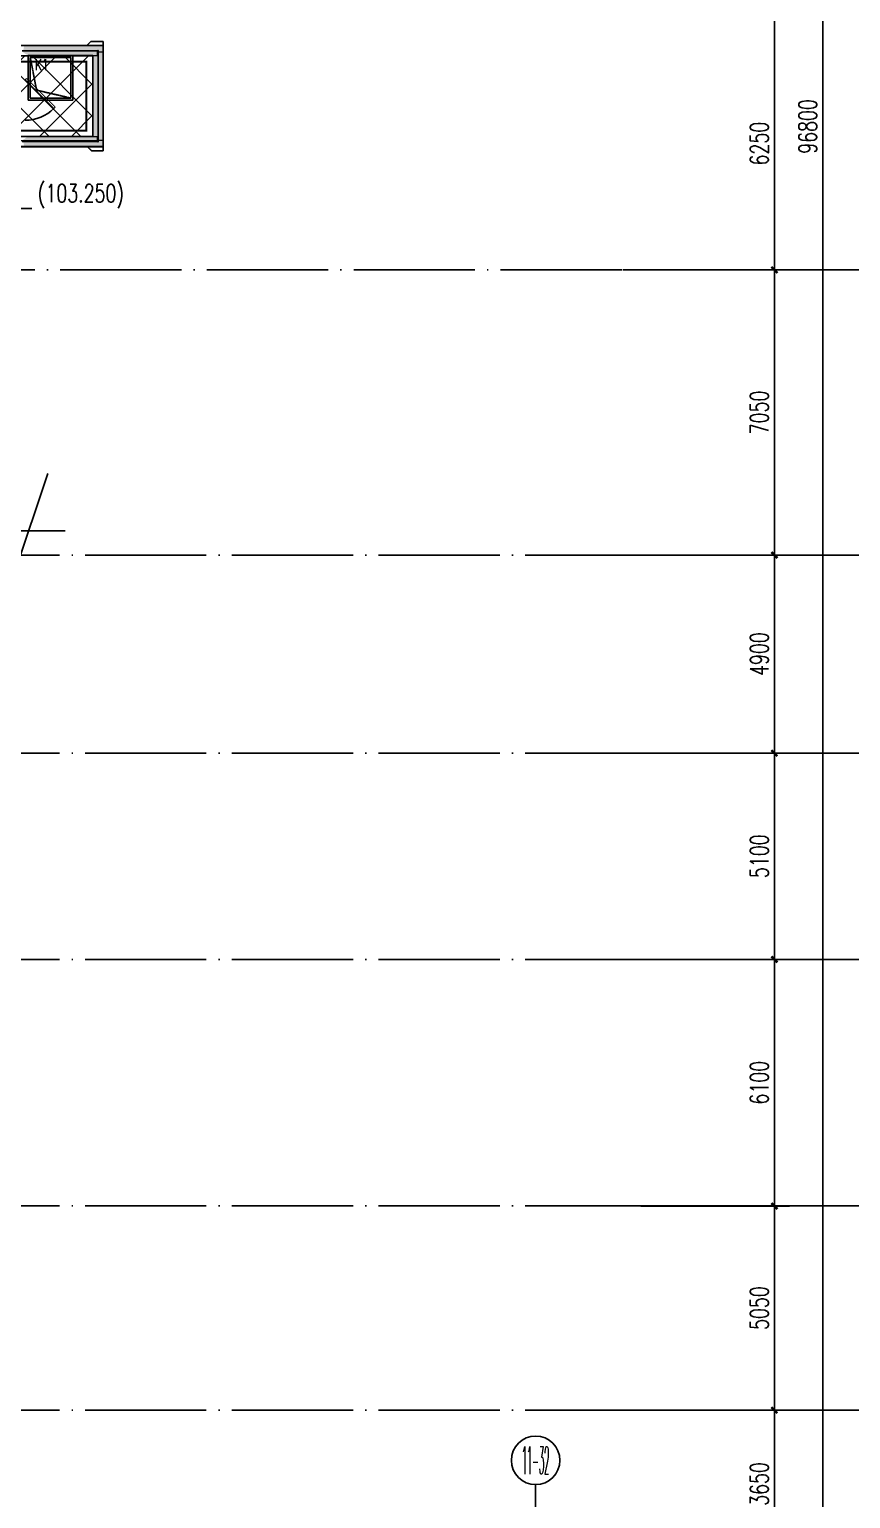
# Model space of a CAD drawing. Extents: x 290727 to 13733020, y 1731457 to 3643100.
# Drawn here: x 722540 to 742855, y 2156142 to 2192480 of the extents above; entities that cross this region are included whole.
import ezdxf
from ezdxf.enums import TextEntityAlignment as Align

# ---------------------------------------------------------------- set-up
doc = ezdxf.new("R2010")
doc.units = 0
doc.header["$LTSCALE"] = 10
doc.header["$PDSIZE"] = 0.5
doc.linetypes.add('DASH', pattern=[0.35, 0.25, -0.1])
doc.linetypes.add('DOTE', pattern=[2.42, 2, -0.2, 0.02, -0.2])
doc.layers.get('0').update_dxf_attribs({"linetype": 'CONTINUOUS'})
doc.layers.add('1106', color=7, linetype='CONTINUOUS', true_color=0x89bf5f)
for name, color, linetype in [('AXIS', 3, 'CONTINUOUS'), ('AXIS_TEXT', 7, 'CONTINUOUS'), ('DIM_ELEV', 3, 'CONTINUOUS'), ('DIM_SYMB', 3, 'CONTINUOUS'), ('DOTE', 8, 'DOTE'), ('PUB_HATCH', 8, 'CONTINUOUS'), ('PUB_TEXT', 7, 'CONTINUOUS'), ('WALL', 255, 'CONTINUOUS'), ('WINDOW', 4, 'CONTINUOUS'), ('作业图', 4, 'CONTINUOUS'), ('填充', 8, 'CONTINUOUS'), ('文字', 4, 'CONTINUOUS'), ('防火分区示意线', 4, 'CONTINUOUS'), ('雨水管', 2, 'CONTINUOUS')]:
    doc.layers.add(name, color=color, linetype=linetype)
doc.layers.add('DIM_MODI', color=6, linetype='CONTINUOUS', plot=False)
doc.layers.add('人防', color=210, linetype='CONTINUOUS', lineweight=20)
doc.layers.get('0').off()
doc.styles.add('_TCH_AXIS', font='COMPLEX', dxfattribs={"bigfont": 'GBCBIG'})
doc.styles.add('_TCH_DIM', font='SIMPLEX', dxfattribs={"bigfont": 'GBCBIG'})
doc.styles.add('_TCH_DIM_T3', font='SIMPLEX', dxfattribs={"width": 0.705882, "bigfont": 'GBCBIG'})
doc.styles.add('COMPLEX', font='COMPLEX')
doc.dimstyles.new('_TCH_ARCH&&150', dxfattribs={"dimtxt": 446.25, "dimasz": 150, "dimexe": 375, "dimexo": 450, "dimgap": 150, "dimtad": 1, "dimdec": 0, "dimzin": 0, "dimdsep": 46, "dimtxsty": '_TCH_DIM_T3', "dimblk": 'ARCHTICK', "dimcen": 0.09, "dimclrt": 7, "dimazin": 2, "dimtfac": 1, "dimtdec": 0, "dimtix": 1, "dimtmove": 2, "dimatfit": 3, "dimfxl": 1, "dimtolj": 1, "dimtzin": 0, "dimarcsym": 0})

# ---------------------------------------------------------------- blocks, each defined once
blk = doc.blocks.new('_ArchTick')
at = {"color": 0, "linetype": 'ByBlock', "const_width": 0.4}
blk.add_lwpolyline([(-0.5, -0.5), (0.5, 0.5)], dxfattribs=at)
blk = doc.blocks.new('*D81')
at = {"layer": 'AXIS', "color": 0, "linetype": 'Continuous', "lineweight": -2, "transparency": 16777216}
for p, q in [((252741, 112042), (257616, 112042)), ((257241, 15242), (257241, 112042)), ((252741, 15242), (257616, 15242))]:
    blk.add_line(p, q, dxfattribs=at)
at = {"layer": 'AXIS', "color": 0, "linetype": 'Continuous', "lineweight": -2, "transparency": 16777216, "xscale": 150, "yscale": 150, "zscale": 150}
for p, rotation in [((257241, 112042), 90), ((257241, 15242), 270)]:
    blk.add_blockref('_ArchTick', p, dxfattribs=dict(at, rotation=rotation))
at = {"layer": 'AXIS', "color": 7, "linetype": 'Continuous', "transparency": 16777216, "insert": (256868, 63642), "char_height": 446.2, "attachment_point": 5, "rotation": 90, "style": '_TCH_DIM_T3'}
blk.add_mtext('\\A1;96800', dxfattribs=at)
blk = doc.blocks.new('*D84')
at = {"layer": 'AXIS', "color": 0, "linetype": 'Continuous', "lineweight": -2, "transparency": 16777216}
for p, q in [((252741, 31892), (256416, 31892)), ((256041, 28242), (256041, 31892)), ((252741, 28242), (256416, 28242))]:
    blk.add_line(p, q, dxfattribs=at)
at = {"layer": 'AXIS', "color": 0, "linetype": 'Continuous', "lineweight": -2, "transparency": 16777216, "xscale": 150, "yscale": 150, "zscale": 150}
for p, rotation in [((256041, 31892), 90), ((256041, 28242), 270)]:
    blk.add_blockref('_ArchTick', p, dxfattribs=dict(at, rotation=rotation))
at = {"layer": 'AXIS', "color": 7, "linetype": 'Continuous', "transparency": 16777216, "insert": (255668, 30067), "char_height": 446.2, "attachment_point": 5, "rotation": 90, "style": '_TCH_DIM_T3'}
blk.add_mtext('\\A1;3650', dxfattribs=at)
blk = doc.blocks.new('*D85')
at = {"layer": 'AXIS', "color": 0, "linetype": 'Continuous', "lineweight": -2, "transparency": 16777216}
for p, q in [((252741, 36942), (256416, 36942)), ((256041, 31892), (256041, 36942)), ((252741, 31892), (256416, 31892))]:
    blk.add_line(p, q, dxfattribs=at)
at = {"layer": 'AXIS', "color": 0, "linetype": 'Continuous', "lineweight": -2, "transparency": 16777216, "xscale": 150, "yscale": 150, "zscale": 150}
for p, rotation in [((256041, 36942), 90), ((256041, 31892), 270)]:
    blk.add_blockref('_ArchTick', p, dxfattribs=dict(at, rotation=rotation))
at = {"layer": 'AXIS', "color": 7, "linetype": 'Continuous', "transparency": 16777216, "insert": (255668, 34417), "char_height": 446.2, "attachment_point": 5, "rotation": 90, "style": '_TCH_DIM_T3'}
blk.add_mtext('\\A1;5050', dxfattribs=at)
blk = doc.blocks.new('*D86')
at = {"layer": 'AXIS', "color": 0, "linetype": 'Continuous', "lineweight": -2, "transparency": 16777216}
for p, q in [((252741, 43042), (256416, 43042)), ((256041, 36942), (256041, 43042)), ((252741, 36942), (256416, 36942))]:
    blk.add_line(p, q, dxfattribs=at)
at = {"layer": 'AXIS', "color": 0, "linetype": 'Continuous', "lineweight": -2, "transparency": 16777216, "xscale": 150, "yscale": 150, "zscale": 150}
for p, rotation in [((256041, 43042), 90), ((256041, 36942), 270)]:
    blk.add_blockref('_ArchTick', p, dxfattribs=dict(at, rotation=rotation))
at = {"layer": 'AXIS', "color": 7, "linetype": 'Continuous', "transparency": 16777216, "insert": (255668, 39992), "char_height": 446.2, "attachment_point": 5, "rotation": 90, "style": '_TCH_DIM_T3'}
blk.add_mtext('\\A1;6100', dxfattribs=at)
blk = doc.blocks.new('*D87')
at = {"layer": 'AXIS', "color": 0, "linetype": 'Continuous', "lineweight": -2, "transparency": 16777216}
for p, q in [((252741, 48142), (256416, 48142)), ((256041, 43042), (256041, 48142)), ((252741, 43042), (256416, 43042))]:
    blk.add_line(p, q, dxfattribs=at)
at = {"layer": 'AXIS', "color": 0, "linetype": 'Continuous', "lineweight": -2, "transparency": 16777216, "xscale": 150, "yscale": 150, "zscale": 150}
for p, rotation in [((256041, 48142), 90), ((256041, 43042), 270)]:
    blk.add_blockref('_ArchTick', p, dxfattribs=dict(at, rotation=rotation))
at = {"layer": 'AXIS', "color": 7, "linetype": 'Continuous', "transparency": 16777216, "insert": (255668, 45592), "char_height": 446.2, "attachment_point": 5, "rotation": 90, "style": '_TCH_DIM_T3'}
blk.add_mtext('\\A1;5100', dxfattribs=at)
blk = doc.blocks.new('*D88')
at = {"layer": 'AXIS', "color": 0, "linetype": 'Continuous', "lineweight": -2, "transparency": 16777216}
for p, q in [((252741, 53042), (256416, 53042)), ((256041, 48142), (256041, 53042)), ((252741, 48142), (256416, 48142))]:
    blk.add_line(p, q, dxfattribs=at)
at = {"layer": 'AXIS', "color": 0, "linetype": 'Continuous', "lineweight": -2, "transparency": 16777216, "xscale": 150, "yscale": 150, "zscale": 150}
for p, rotation in [((256041, 53042), 90), ((256041, 48142), 270)]:
    blk.add_blockref('_ArchTick', p, dxfattribs=dict(at, rotation=rotation))
at = {"layer": 'AXIS', "color": 7, "linetype": 'Continuous', "transparency": 16777216, "insert": (255668, 50592), "char_height": 446.2, "attachment_point": 5, "rotation": 90, "style": '_TCH_DIM_T3'}
blk.add_mtext('\\A1;4900', dxfattribs=at)
blk = doc.blocks.new('*D89')
at = {"layer": 'AXIS', "color": 0, "linetype": 'Continuous', "lineweight": -2, "transparency": 16777216}
for p, q in [((252741, 60092), (256416, 60092)), ((256041, 53042), (256041, 60092)), ((252741, 53042), (256416, 53042))]:
    blk.add_line(p, q, dxfattribs=at)
at = {"layer": 'AXIS', "color": 0, "linetype": 'Continuous', "lineweight": -2, "transparency": 16777216, "xscale": 150, "yscale": 150, "zscale": 150}
for p, rotation in [((256041, 60092), 90), ((256041, 53042), 270)]:
    blk.add_blockref('_ArchTick', p, dxfattribs=dict(at, rotation=rotation))
at = {"layer": 'AXIS', "color": 7, "linetype": 'Continuous', "transparency": 16777216, "insert": (255668, 56567), "char_height": 446.2, "attachment_point": 5, "rotation": 90, "style": '_TCH_DIM_T3'}
blk.add_mtext('\\A1;7050', dxfattribs=at)
blk = doc.blocks.new('*D90')
at = {"layer": 'AXIS', "color": 0, "linetype": 'Continuous', "lineweight": -2, "transparency": 16777216}
for p, q in [((252741, 66342), (256416, 66342)), ((256041, 60092), (256041, 66342)), ((252741, 60092), (256416, 60092))]:
    blk.add_line(p, q, dxfattribs=at)
at = {"layer": 'AXIS', "color": 0, "linetype": 'Continuous', "lineweight": -2, "transparency": 16777216, "xscale": 150, "yscale": 150, "zscale": 150}
for p, rotation in [((256041, 66342), 90), ((256041, 60092), 270)]:
    blk.add_blockref('_ArchTick', p, dxfattribs=dict(at, rotation=rotation))
at = {"layer": 'AXIS', "color": 7, "linetype": 'Continuous', "transparency": 16777216, "insert": (255668, 63217), "char_height": 446.2, "attachment_point": 5, "rotation": 90, "style": '_TCH_DIM_T3'}
blk.add_mtext('\\A1;6250', dxfattribs=at)
blk = doc.blocks.new('_AXISO')
blk.add_circle((0, 0), 0.5)
at = {"layer": 'AXIS_TEXT', "style": 'COMPLEX', "width": 1.041667}
blk.add_attdef('A', text='', height=0.56, dxfattribs=at).set_placement((-0.25, -0.28), (0.25, -0.28), align=Align.FIT)
blk = doc.blocks.new('$DorLib2D$00000083')
for p, q in [((-0.207, 0.782), (-0.172, 0.817)), ((0.5, 0.075), (-0.207, 0.782)), ((0.5, 0.075), (0.535, 0.11))]:
    blk.add_line(p, q)
at = {"const_width": 0.025}
blk.add_lwpolyline([(0.535, 0.11), (-0.172, 0.817)], dxfattribs=at)
blk.add_arc((0.5, 0.075), 1, 135, 180)
blk = doc.blocks.new('人防-l')
at = {"color": 0}
for p, q in [((874254, -941410), (876130, -941410)), ((876130, -943660), (876130, -941410)), ((874254, -943660), (876130, -943660))]:
    blk.add_line(p, q, dxfattribs=at)
for p in [(876130, -941410), (876130, -943660)]:
    blk.add_point(p, dxfattribs=at)
at = {"layer": '1106', "color": 0}
for p, q in [((874254, -941285), (876255, -941285)), ((876255, -943785), (876255, -941285)), ((874404, -941535), (876005, -941535)), ((876005, -943535), (876005, -941535)), ((874404, -943535), (876005, -943535)), ((874254, -943785), (876255, -943785))]:
    blk.add_line(p, q, dxfattribs=at)
blk = doc.blocks.new('梁图-10.22')
at = {"layer": 'WALL', "color": 0, "const_width": 40}
for points in [[(-1390124, 231208), (-1390124, 233806), (-1386374, 233806), (-1386374, 236307), (-1390124, 236307), (-1390124, 236758)], [(-1386624, 236057), (-1386624, 234056), (-1393524, 234056)], [(-1390374, 236057), (-1386624, 236057)]]:
    blk.add_lwpolyline(points, dxfattribs=at)
blk = doc.blocks.new('A$C55C93FC2')
at = {"layer": 'AXIS', "linetype": 'Continuous'}
for p, q in [((252290.8, 60091.9), (258290.8, 60091.9)), ((252290.8, 53042.4), (258290.8, 53042.4)), ((252290.8, 48142.4), (258290.8, 48142.4)), ((252290.8, 43042.4), (258290.8, 43042.4)), ((252290.8, 36942.4), (258290.8, 36942.4)), ((252290.8, 31892.4), (258290.8, 31892.4))]:
    blk.add_line(p, q, dxfattribs=at)
at = {"layer": 'DOTE', "linetype": 'DOTE', "ltscale": 150}
for p, q in [((154884.1, 60091.9), (252290.8, 60091.9)), ((238498.5, 53642.4), (211647, 53642.4)), ((10299.5, 53042.4), (252290.8, 53042.4)), ((10299.5, 48142.4), (252290.8, 48142.4)), ((10299.5, 43042.4), (252290.8, 43042.4)), ((10299.5, 36942.4), (252290.8, 36942.4)), ((10299.5, 31892.4), (252290.8, 31892.4))]:
    blk.add_line(p, q, dxfattribs=at)
at = {"layer": 'AXIS', "linetype": 'Continuous'}
for p1, p2, distance, picture, middle in [((252290.8, 15242.4), (252290.8, 112042.4), -4950, '*D81', (256867.7, 63642.4)), ((252290.8196, 60091.9457), (252290.8196, 66342.35), -3750, '*D90', (255667.6946, 63217.1479)), ((252290.8196, 53042.35), (252290.8196, 60091.9457), -3750, '*D89', (255667.6946, 56567.1479)), ((252290.8, 48142.4), (252290.8, 53042.4), -3750, '*D88', (255667.7, 50592.4)), ((252290.8, 43042.4), (252290.8, 48142.4), -3750, '*D87', (255667.7, 45592.4)), ((252290.8, 36942.4), (252290.8, 43042.4), -3750, '*D86', (255667.7, 39992.4)), ((252290.8, 31892.4), (252290.8, 36942.4), -3750, '*D85', (255667.7, 34417.4)), ((252290.8, 28242.4), (252290.8, 31892.4), -3750, '*D84', (255667.7, 30067.4))]:
    dim = blk.add_aligned_dim(p1=p1, p2=p2, distance=distance, dimstyle='_TCH_ARCH&&150', dxfattribs=at)
    dim.commit()
    dim.dimension.update_dxf_attribs({"geometry": picture, "text_midpoint": middle})
blk = doc.blocks.new('车库建筑作业图')
at = {"layer": 'PUB_HATCH'}
for points in [[(722379, 2191915), (722513, 2191832), (724113, 2191832), (724363, 2192082), (722413, 2192082)], [(724113, 2189831), (724363, 2189581), (724363, 2192082), (724113, 2191832)], [(722379, 2189747), (722413, 2189581), (724363, 2189581), (724113, 2189831), (722513, 2189831)]]:
    blk.add_hatch(color=256, dxfattribs=at).paths.add_polyline_path(points)
at = {"layer": '填充', "linetype": 'Continuous'}
h = blk.add_hatch(dxfattribs=at)
h.set_pattern_fill('ANSI37', color=256, scale=350, style=0)
h.set_pattern_definition([(45, (0, 0), (-392.8862, 392.8862), []), (135, (0, 0), (-392.8862, -392.8862), [])])
h.paths.add_polyline_path([(720613, 2191831), (724113, 2191831), (724113, 2189830), (720613, 2189830)])
at = {"layer": 'AXIS'}
blk.add_line((735062, 2154989), (735062, 2156489), dxfattribs=at)
at = {"layer": 'DIM_ELEV'}
blk.add_line((719256, 2188047), (722599, 2188047), dxfattribs=at)
at = {"layer": 'DIM_MODI', "linetype": 'Continuous'}
for p, q in [((720613, 2192081), (723963, 2192081)), ((723963, 2192081), (724063, 2192181)), ((724063, 2192181), (724363, 2192181)), ((724363, 2192181), (724363, 2189480)), ((723973, 2189580), (720613, 2189580)), ((724073, 2189480), (723973, 2189580)), ((724363, 2189480), (724073, 2189480))]:
    blk.add_line(p, q, dxfattribs=at)
at = {"layer": 'DIM_SYMB', "linetype": 'Continuous'}
blk.add_lwpolyline([(722995, 2181497), (721379, 2176691), (721641, 2176482), (721009, 2176577), (721272, 2176371), (719656, 2171565)], dxfattribs=at)
at = {"layer": 'WALL'}
for p, q in [((722413, 2192082), (724363, 2192082)), ((724363, 2189581), (724363, 2192082)), ((722513, 2191832), (724113, 2191832)), ((724113, 2189831), (724113, 2191832)), ((722513, 2189831), (724113, 2189831)), ((722413, 2189581), (724363, 2189581))]:
    blk.add_line(p, q, dxfattribs=at)
at = {"layer": '人防'}
for p, q in [((724063, 2192182), (723963, 2192082)), ((724063, 2192182), (724363, 2192182)), ((724363, 2192182), (724363, 2191922)), ((720442, 2189731), (724222, 2189731))]:
    blk.add_line(p, q, dxfattribs=at)
for points in [[(724113, 2191832), (724223, 2191832), (724223, 2191922), (724363, 2191922)], [(724113, 2189831), (724217, 2189831), (724217, 2189741), (724363, 2189741)], [(723973, 2189581), (724073, 2189481), (724363, 2189481), (724363, 2189581)]]:
    blk.add_lwpolyline(points, dxfattribs=at)
at = {"layer": '防火分区示意线', "color": 5, "linetype": 'DASH', "ltscale": 300, "const_width": 50, "elevation": -2}
blk.add_lwpolyline([(720199, 2196128), (720199, 2191679), (723949, 2191679), (723949, 2189978), (720199, 2189978), (720199, 2180377), (697949, 2180378), (697949, 2186978), (688649, 2186978), (688649, 2180218), (690949, 2180218), (690949, 2173578), (690749, 2173578), (690749, 2179078), (683549, 2179078), (683549, 2180618), (683549, 2181478), (682760, 2181478)], dxfattribs=at)
at = {"layer": '雨水管', "color": 2}
blk.add_lwpolyline([(722512, 2190732), (723612, 2190732), (723612, 2191832), (722512, 2191832)], close=True, dxfattribs=at)
at = {"layer": '雨水管', "color": 2, "linetype": 'DASH'}
blk.add_lwpolyline([(722562, 2190782), (723562, 2190782), (723562, 2191782), (722562, 2191782)], close=True, dxfattribs=at)
blk.add_lwpolyline([(722562, 2191782), (722719, 2190976), (723562, 2190782)], dxfattribs=at)
at = {"layer": 'AXIS'}
ref = blk.add_blockref('_AXISO', (735062, 2157089), dxfattribs=dict(at, xscale=1200, yscale=1200, zscale=1200))
ref.add_attrib('A', '11-32', dxfattribs={"layer": 'AXIS_TEXT', "height": 678.8, "style": '_TCH_AXIS', "width": 0.235955}).set_placement((734723, 2156749), (735402, 2156749), align=Align.FIT)
at = {"layer": 'WINDOW', "xscale": -1000, "yscale": 1000, "zscale": 1000, "rotation": 270}
blk.add_blockref('$DorLib2D$00000083', (722363, 2190731), dxfattribs=at)
at = {"layer": '文字', "linetype": 'Continuous'}
blk.add_blockref('A$C55C93FC2', (484928, 2126437), dxfattribs=at)
at = {"layer": 'PUB_TEXT', "color": 6, "style": '_TCH_AXIS', "width": 0.705882}
blk.add_text('K1', height=275.4, dxfattribs=at).set_placement((722673, 2191468))
at = {"layer": 'PUB_TEXT', "style": '_TCH_DIM', "width": 0.705882}
blk.add_text('(103.250)', height=446.2, dxfattribs=at).set_placement((722749, 2188204))

msp = doc.modelspace()

# ---------------------------------------------------------------- block references
at = {"layer": '作业图', "color": 8, "linetype": 'ByBlock', "extrusion": (8.37508e-20, 6.90696e-07, 1)}
msp.add_blockref('梁图-10.22', (2110736, 1955772, 0), dxfattribs=at)
at = {"layer": '作业图', "linetype": 'Continuous'}
msp.add_blockref('车库建筑作业图', (0, 0), dxfattribs=at)
at = {"layer": '作业图', "color": 8, "linetype": 'ByBlock'}
msp.add_blockref('人防-l', (-151892, 3133363), dxfattribs=at)

doc.saveas('drawing.dxf')
